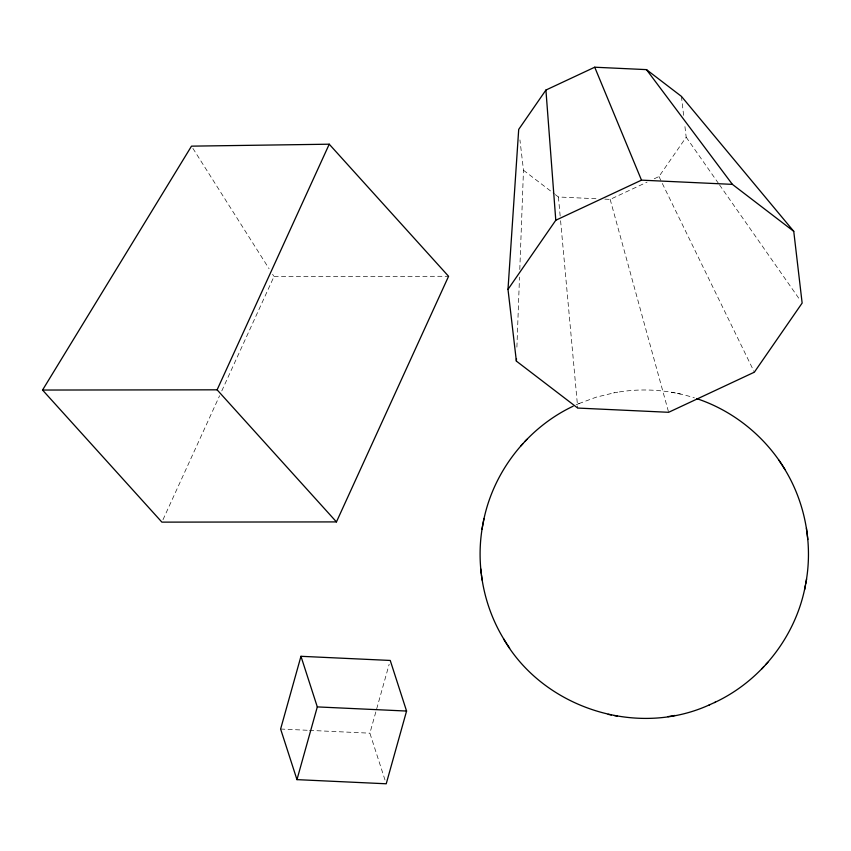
<?xml version="1.0" encoding="UTF-8"?>
<svg xmlns="http://www.w3.org/2000/svg" width="851" height="851" viewBox="0 0 851 851"><rect width="100%" height="100%" fill="white"/><g stroke="black" fill="none" stroke-linecap="round" stroke-linejoin="round"><path stroke-width="0.64" stroke-dasharray="4.25 3.19" d="M516.897 347.123L519.504 277.139M519.791 269.501L523.482 170.253L519.94 139.947M385.003 779.984L369.887 733.179L389.162 664.28M162.988 519.716L219.601 395.704M221.792 390.896L274.011 276.511L272.597 274.288M654.206 178.784L658.972 176.551L686.183 137.202L684.64 124.023M578.818 403.64L596.211 397.172L614.433 392.747M604.859 199.145L610.167 199.389L647.068 182.125M576.17 404.821L579.425 403.342M619.411 391.917C644.398 387.982 670.322 390.098 694.395 397.853M613.56 392.907L620.528 391.715M274.011 276.511L448.573 276.288M555.331 194.624L558.416 196.985L598.221 198.836M280.617 729.03L308.19 730.307M309.498 730.371L369.887 733.179M671.343 392.226L674.332 392.811M677.194 393.364L680.385 393.992M523.482 170.253L554.309 193.837M686.183 137.202L718.797 183.848M719.52 184.88L799.961 299.946M192.9 148.372L269.065 268.714M658.972 176.551L661.77 182.305M662.333 183.465L754.348 372.185M610.167 199.389L668.631 412.299M681.406 96.354L683.715 116.119M558.416 196.985L560.352 218.09M560.586 220.728L577.733 408.065"/><path stroke-width="1.28" d="M516.376 361.111L507.994 289.383L518.706 129.405L545.917 90.057L594.721 67.218L646.473 69.622L681.406 96.354L793.749 231.323L802.142 303.062L754.348 372.185L668.631 412.299L577.733 408.065L516.376 361.111L516.472 358.569M482.857 524.45C475.156 565.075 483.73 608.539 506.356 643.143M805.695 583.892C813.396 543.278 804.812 499.814 782.186 465.199M483.081 523.322C492.25 472.922 526.854 428.064 573.17 406.204M714.542 702.543C761.262 680.821 796.238 635.74 805.461 585.031M481.953 529.333L483.974 518.546M804.578 589.807L806.599 579.02M300.967 656.302L280.617 729.03L296.967 779.633L386.226 783.782L406.576 711.053L390.237 660.45L300.967 656.302L317.306 706.904L296.967 779.633M42.55 390.045L217.111 389.822L329.231 144.202L448.573 276.288L336.453 521.908L161.892 522.131L42.55 390.045L191.496 146.149L329.231 144.202M507.994 289.383L555.788 220.249L641.494 180.146L732.392 184.369L793.749 231.323M520.652 446.094L522.897 443.69M524.833 441.573L526.929 439.329M761.613 669.024L763.709 666.78M765.655 664.663L767.889 662.259M503.515 638.761C543.332 708.117 637.08 738.168 709.734 704.713M709.128 705L715.372 702.149M668.014 716.638L674.981 715.446M317.306 706.904L406.576 711.053M608.167 714.351L611.358 714.989M614.22 715.542L617.198 716.127M696.714 398.619C733.36 410.788 765.166 436.51 785.026 469.592M217.111 389.822L336.453 521.908M646.473 69.622L732.392 184.369M778.899 460.136L781.718 464.486M506.834 643.867L509.643 648.207M594.721 67.218L641.494 180.146M806.429 528.269L807.088 533.503M807.173 534.311L807.833 539.502M480.709 568.851L481.368 574.042M481.453 574.851L482.113 580.084M545.917 90.057L555.788 220.249"/></g></svg>
